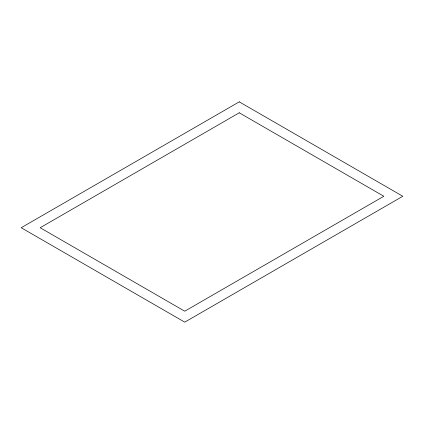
<?xml version="1.0" encoding="UTF-8"?>
<svg xmlns="http://www.w3.org/2000/svg" width="424" height="424" viewBox="0 0 424 424"><rect width="100%" height="100%" fill="white"/><g stroke="black" fill="none" stroke-linecap="round" stroke-linejoin="round"><path stroke-width="0.64" d="M239.258 101.845L21.2 227.736L184.742 322.155L402.8 196.264L239.258 101.845M239.258 112.795L40.169 227.736L184.742 311.205L383.831 196.264L239.258 112.795"/></g></svg>
